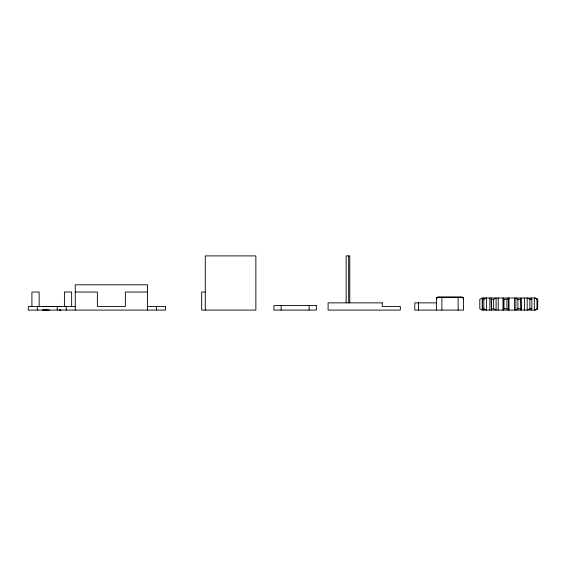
<?xml version="1.0" encoding="UTF-8"?>
<svg xmlns="http://www.w3.org/2000/svg" width="566" height="566" viewBox="0 0 566 566"><rect width="100%" height="100%" fill="white"/><g stroke="black" fill="none" stroke-linecap="round" stroke-linejoin="round"><path stroke-width="0.85" d="M482.218 310.083L482.218 298.006L535.662 298.006L537.7 299.308L537.7 308.788L535.662 310.083L482.218 310.083L479.805 308.788L479.805 299.308L482.218 298.006M503.436 310.083L503.436 298.006M524.399 310.083L524.399 298.006M491.175 299.308L491.479 298.006L491.479 310.083L491.175 299.308L493.644 299.308L496.092 298.006L496.092 310.083L493.644 308.788L491.175 308.788M520.748 299.308L521.109 298.006L521.109 310.083L520.748 299.308L517.947 299.308L515.874 298.006L515.874 310.083L517.947 308.788L520.748 308.788M436.457 299.251L437.723 296.902L462.281 296.902L463.547 299.251M530.894 310.083L531.842 308.788L531.842 299.308L530.894 298.006M503.988 308.788L502.99 310.083L502.99 298.006L503.988 299.308L503.988 308.788L506.966 308.788L508.551 310.083L508.551 298.006L506.966 299.308L503.988 299.308M483.987 310.083L482.451 308.788L482.451 299.308L483.987 298.006M537.7 308.788L534.325 310.083L534.325 298.006L537.7 299.308M531.842 308.788L529.854 308.788L527.179 310.083L527.179 298.006L529.854 299.308L531.842 299.308M482.451 299.308L483.845 299.308L486.583 298.006L486.583 310.083L483.845 308.788L482.451 308.788M75.257 292.028L97.38 292.028L97.38 306.475L125.376 306.475L125.376 292.028L147.5 292.028M205.288 292.028L201.68 292.028L201.68 310.083L255.86 310.083L255.86 255.903L205.288 255.903L205.288 310.083M436.457 302.86L414.786 302.86L414.786 310.083L463.547 310.083L463.547 297.447L436.457 297.447L436.457 310.083M45.393 306.461L42.747 306.461L54.117 306.468M59.6 306.468L60.81 306.468L58.164 306.461M75.257 306.475L28.3 306.475L28.3 310.083L165.555 310.083L165.555 306.475L147.5 306.475M47.261 310.09L42.747 310.09L49.44 310.09M536.985 299.308L536.985 308.788M529.854 299.308L529.854 308.788M517.947 299.308L517.947 308.788M514.558 298.006L514.558 310.083M508.997 298.006L508.997 310.083M506.966 299.308L506.966 308.788M498.2 298.006L498.2 310.083M493.644 299.308L493.644 308.788M489.88 298.006L489.88 310.083M483.845 299.308L483.845 308.788M458.127 297.447L458.127 310.083M441.876 297.447L441.876 310.083M418.394 302.86L418.394 310.083M349.767 302.86L349.767 255.903L346.159 255.903L346.159 302.86M348.684 255.903L348.684 302.86M309.135 305.569L309.135 310.083M281.139 305.569L281.139 310.083M156.527 306.475L156.527 310.083M147.5 310.083L147.5 284.804L75.257 284.804L75.257 310.083M71.641 306.475L71.641 292.028L64.418 292.028L64.418 306.475M66.229 306.475L66.229 310.083M57.194 306.475L57.194 310.083M39.139 306.475L39.139 292.028L31.915 292.028L31.915 306.475M37.328 306.475L37.328 310.083M60.81 310.09L59.6 310.097L60.81 310.09M382.276 302.86L328.096 302.86L328.096 310.083L400.339 310.083L400.339 306.475L382.276 306.475L382.276 302.86M316.359 305.569L273.916 305.569L273.916 310.083L316.359 310.083L316.359 305.569"/></g></svg>
